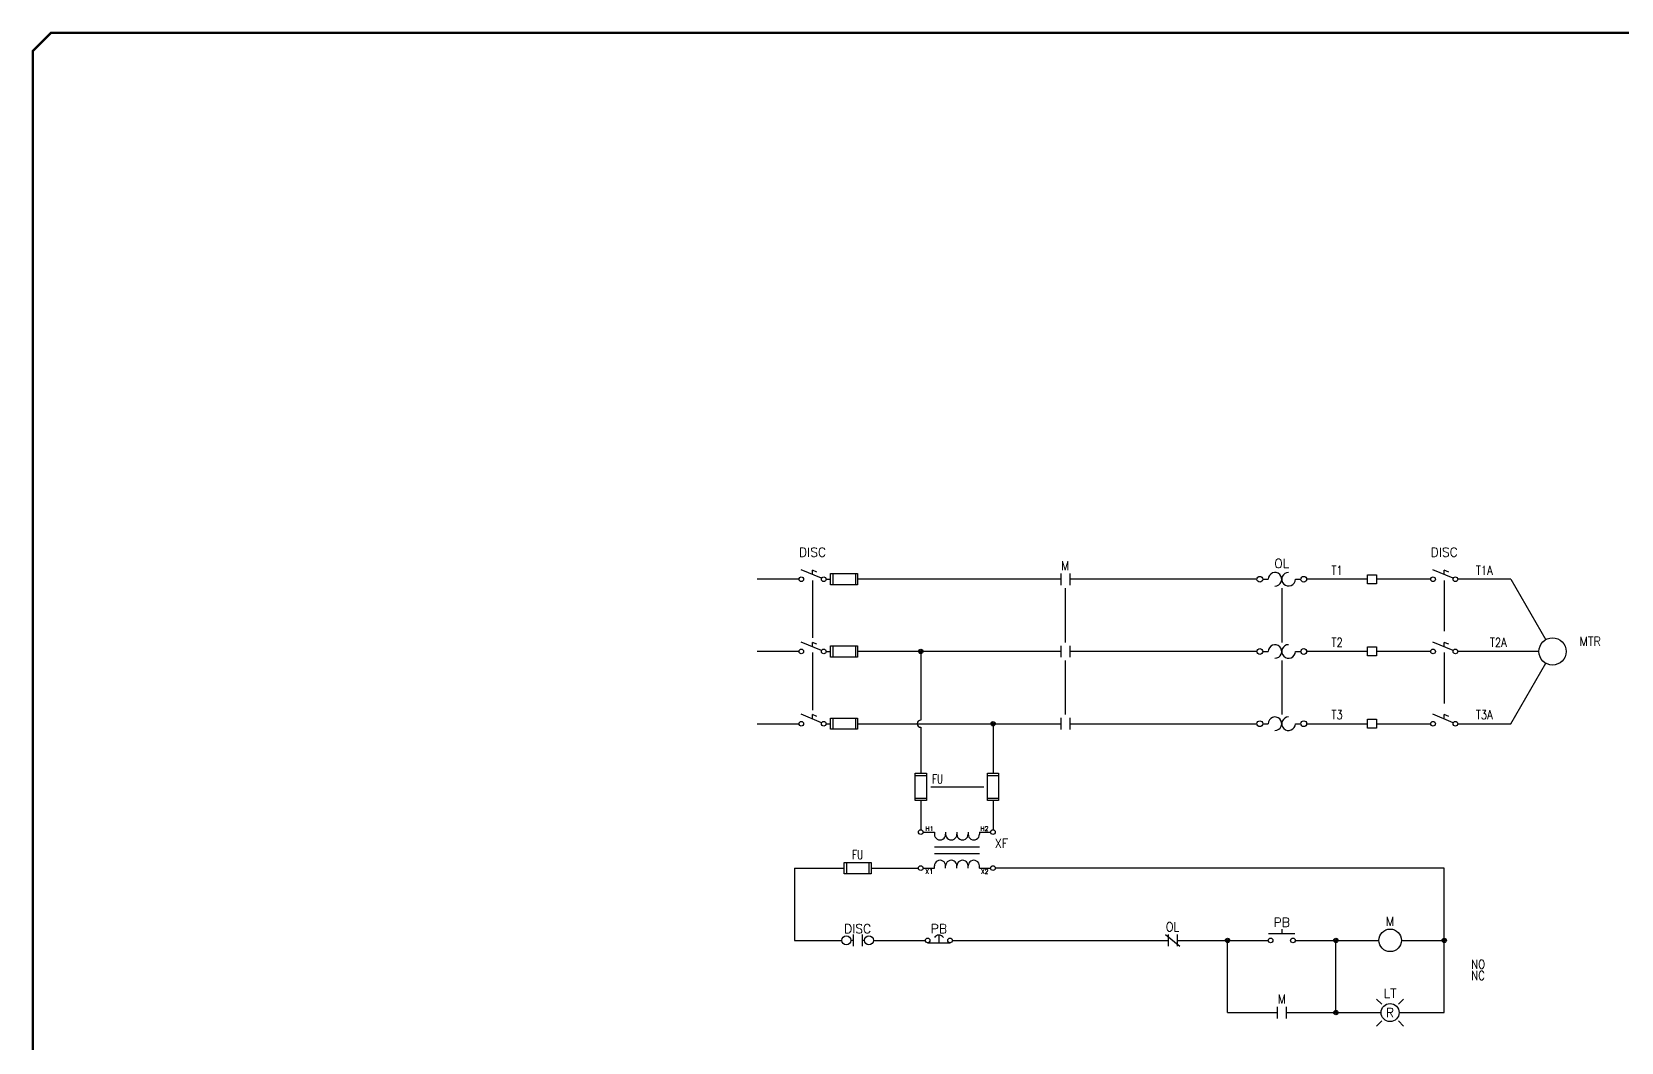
# Model space of a CAD drawing. Header units: inches. Extents: x 0 to 33.5, y 0 to 22.4.
# Drawn here: x 0.02 to 22.03, y 8.45 to 22.44 of the extents above; entities that cross this region are included whole.
import ezdxf
from ezdxf.enums import TextEntityAlignment as Align

# ---------------------------------------------------------------- set-up
doc = ezdxf.new("R2010")
doc.units = ezdxf.units.IN
doc.header["$MEASUREMENT"] = 0
for name, color, linetype in [('14AWG', 7, 'Continuous'), ('BLK_', 7, 'Continuous'), ('BRN_', 7, 'Continuous'), ('GRY_', 7, 'Continuous'), ('LINK', 9, 'Continuous'), ('MISC', 7, 'Continuous'), ('SYMS', 7, 'Continuous'), ('TAGS', 150, 'Continuous'), ('TERMS', 123, 'Continuous'), ('TITLE', 7, 'Continuous'), ('WIREFIXED', 7, 'Continuous'), ('WIRES', 7, 'Continuous')]:
    doc.layers.add(name, color=color, linetype=linetype)
doc.styles.add('ITALIC', font='ITALIC')
doc.styles.add('SIMPLEX', font='SIMPLEX')
doc.styles.add('WD', font='romans.shx')

# ---------------------------------------------------------------- blocks, each defined once
blk = doc.blocks.new('NO_NUM_acade_title')
at = {"layer": 'TITLE', "const_width": 0.0312}
blk.add_lwpolyline([(30.594, 0.281), (30.594, 22.177), (30.344, 22.427), (0.281, 22.427), (0.031, 22.177), (0.031, 0.281), (0.281, 0.031), (30.344, 0.031)], close=True, dxfattribs=at)
at = {"layer": 'TITLE', "color": 1, "style": 'ITALIC'}
for tag, height, p in [('TITLE#1', 0.125, (32.156, 3.406)), ('TITLE#2', 0.125, (32.156, 3.204)), ('TITLE#3', 0.125, (32.156, 3.001)), ('TITLE#4', 0.125, (32.156, 2.799)), ('DWG#', 0.2, (32.156, 0.826))]:
    blk.add_attdef(tag, text='', height=height, dxfattribs=at).set_placement(p, align=Align.CENTER)
at = {"layer": 'TITLE', "color": 1, "style": 'SIMPLEX'}
blk.add_attdef('CAD#', (30.826, 1.958), '', height=0.0938, rotation=90, dxfattribs=at)
at = {"layer": 'TITLE', "color": 1}
for tag, p, height, style in [('ENGINEER', (31.237, 1.958), 0.0938, 'ITALIC'), ('CHKDBY', (32.424, 1.958), 0.0938, 'ITALIC'), ('JOB#', (31.464, 1.644), 0.0938, 'SIMPLEX'), ('DRAWNBY', (32.494, 1.644), 0.0938, 'ITALIC'), ('SCALE', (31.353, 1.344), 0.0938, 'SIMPLEX'), ('DATE', (32.408, 1.344), 0.0938, 'SIMPLEX'), ('SHTS', (32.532, 0.25), 0.2, 'ITALIC')]:
    blk.add_attdef(tag, p, '', height=height, dxfattribs=dict(at, style=style))
at = {"layer": 'TITLE', "color": 1, "style": 'ITALIC'}
blk.add_attdef('SH#', text='', height=0.2, dxfattribs=at).set_placement((31.881, 0.25), align=Align.RIGHT)
at = {"layer": 'TITLE', "color": 7, "flags": 9}
blk.add_attdef('WD_TB', (31.219, 0.031), '', height=0.125, dxfattribs=at)
blk = doc.blocks.new('HMS21')
at = {"linetype": 'Continuous'}
for p, q in [((-0.062, 0.08), (-0.062, -0.08)), ((0.062, 0.08), (0.062, -0.08))]:
    blk.add_line(p, q, dxfattribs=at)
at = {"style": 'WD'}
for tag, width, p in [('INST', 0.7, (0, 0.451)), ('TAG2', 0.9, (0, 0.125)), ('LOC', 0.7, (0, 0.281)), ('XREF', 0.7, (0, -0.297)), ('DESC1', 0.7, (0, -0.454)), ('DESC2', 0.7, (0, -0.61)), ('DESC3', 0.7, (0, -0.766))]:
    blk.add_attdef(tag, text='', height=0.125, dxfattribs=dict(at, width=width)).set_placement(p, align=Align.CENTER)
for tag, p, height, flags in [('X4TERM01', (-0.062, 0), 0.0125, 1), ('X1TERM02', (0.062, 0), 0.0125, 1), ('FAMILY', (0.097, 0.053), 0.01, 9), ('CONTACT', (0.097, 0.036), 0.01, 1)]:
    blk.add_attdef(tag, p, '', height=height, dxfattribs=dict(at, flags=flags))
for tag, p in [('X2LINK', (0, 0.125)), ('X8LINK', (0, -0.125))]:
    blk.add_attdef(tag, p, '', height=0.01, dxfattribs=at)
at = {"linetype": 'Continuous', "style": 'WD', "flags": 8}
blk.add_attdef('TERM01', text='', height=0.125, dxfattribs=at).set_placement((-0.125, -0.031), align=Align.TOP_RIGHT)
blk.add_attdef('TERM02', text='', height=0.125, dxfattribs=at).set_placement((0.125, -0.031), align=Align.TOP_LEFT)
blk = doc.blocks.new('HMO13')
blk.add_circle((0, 0), 0.188)
at = {"style": 'WD'}
for tag, p, width in [('INST', (0.381, 0.403), 0.7), ('LOC', (0.381, 0.234), 0.7), ('TAG1', (0.375, 0.077), 0.9), ('DESC1', (0.376, -0.079), 0.9), ('DESC2', (0.376, -0.235), 0.9), ('RATING3', (0.375, -0.548), 0.8), ('DESC3', (0.376, -0.391), 0.9), ('RATING4', (0.375, -0.704), 0.8), ('WDTAGALT', (0.375, -0.875), 0.7)]:
    blk.add_attdef(tag, p, '', height=0.125, dxfattribs=dict(at, width=width))
at = {"style": 'WD', "width": 0.8}
blk.add_attdef('RATING1', text='', height=0.1, dxfattribs=at).set_placement((0, 0), align=Align.CENTER)
at = {"style": 'WD', "flags": 1}
for tag, p in [('X4TERM02', (-0.188, 0)), ('X0TERM01', (-0.094, 0.162)), ('X0TERM03', (-0.094, -0.162)), ('X0TERM04', (0.133, -0.133))]:
    blk.add_attdef(tag, p, '', height=0.0125, dxfattribs=at)
at = {"linetype": 'Continuous', "style": 'WD', "flags": 9}
blk.add_attdef('ASSYCODE', text='', height=0.01, dxfattribs=at).set_placement((0, 0.125), align=Align.CENTER)
at = {"style": 'WD', "flags": 9}
blk.add_attdef('FAMILY', text='', height=0.01, dxfattribs=at).set_placement((-0.005, 0.17), align=Align.CENTER)
at = {"linetype": 'Continuous', "style": 'WD', "flags": 1}
for tag, p in [('MFG', (0, 0.14)), ('CAT', (0, 0.159))]:
    blk.add_attdef(tag, text='', height=0.01, dxfattribs=at).set_placement(p, align=Align.MIDDLE)
at = {"style": 'WD', "width": 0.8}
blk.add_attdef('RATING2', text='', height=0.1, dxfattribs=at).set_placement((0, -0.031), align=Align.TOP_CENTER)
blk = doc.blocks.new('HDS11F')
for p, q in [((0.126, 0.013), (-0.156, 0.13)), ((0, 0.065), (0, 0.125)), ((0.062, 0.099), (0, 0.125)), ((0.188, 0), (0.25, 0)), ((0.25, -0.078), (0.25, 0.078)), ((0.25, 0.078), (0.625, 0.078)), ((0.281, 0.078), (0.281, -0.078)), ((0.594, 0.078), (0.594, -0.078)), ((0.625, 0.078), (0.625, -0.078)), ((0.625, -0.078), (0.25, -0.078))]:
    blk.add_line(p, q)
for centre in [(-0.155, 0), (0.155, 0)]:
    blk.add_circle(centre, 0.0322)
at = {"style": 'WD', "width": 0.7}
for tag, p in [('INST', (0, 0.625)), ('LOC', (0, 0.469)), ('RATING1', (0, 0.156)), ('XREF', (0, -0.236)), ('DESC1', (0, -0.405)), ('DESC2', (0, -0.562))]:
    blk.add_attdef(tag, text='', height=0.125, dxfattribs=at).set_placement(p, align=Align.CENTER)
at = {"style": 'WD'}
blk.add_attdef('TAG1', text='', height=0.125, dxfattribs=at).set_placement((0, 0.312), align=Align.CENTER)
for tag, p, height, flags in [('X4TERM01', (-0.188, 0), 0.0125, 1), ('FAMILY', (0.206, 0.131), 0.01, 9), ('CONTACT', (0.206, 0.044), 0.01, 9), ('X1TERM02', (0.625, 0), 0.0125, 1)]:
    blk.add_attdef(tag, p, '', height=height, dxfattribs=dict(at, flags=flags))
for tag, p in [('X2LINK', (0, 0.156)), ('X8LINK', (0, -0.016))]:
    blk.add_attdef(tag, p, '', height=0.01, dxfattribs=at)
at = {"linetype": 'Continuous', "style": 'WD', "flags": 9}
for tag, p in [('ASSYCODE', (0.219, 0.062)), ('MFG', (0.228, 0.089)), ('CAT', (0.23, 0.108))]:
    blk.add_attdef(tag, text='', height=0.01, dxfattribs=at).set_placement(p, align=Align.CENTER)
at = {"style": 'WD', "width": 0.7}
blk.add_attdef('RATING2', text='', height=0.125, dxfattribs=at).set_placement((0.438, 0), align=Align.MIDDLE)
at = {"linetype": 'Continuous', "style": 'WD', "flags": 8}
blk.add_attdef('TERM01', text='', height=0.125, dxfattribs=at).set_placement((-0.25, -0.031), align=Align.TOP_RIGHT)
blk.add_attdef('TERM02', text='', height=0.125, dxfattribs=at).set_placement((0.688, -0.031), align=Align.TOP_LEFT)
blk = doc.blocks.new('HDS21F')
for p, q in [((0.126, 0.013), (-0.156, 0.13)), ((0, 0.065), (0, 0.125)), ((0.062, 0.099), (0, 0.125)), ((0.188, 0), (0.25, 0)), ((0.25, -0.078), (0.25, 0.078)), ((0.25, 0.078), (0.625, 0.078)), ((0.281, 0.078), (0.281, -0.078)), ((0.594, 0.078), (0.594, -0.078)), ((0.625, 0.078), (0.625, -0.078)), ((0.625, -0.078), (0.25, -0.078))]:
    blk.add_line(p, q)
for centre in [(-0.155, 0), (0.155, 0)]:
    blk.add_circle(centre, 0.0322)
at = {"style": 'WD', "width": 0.7}
for tag, p in [('INST', (0, 0.625)), ('LOC', (0, 0.469)), ('RATING1', (0, 0.156)), ('XREF', (0, -0.236)), ('DESC1', (0, -0.406)), ('DESC2', (0, -0.563))]:
    blk.add_attdef(tag, text='', height=0.125, dxfattribs=at).set_placement(p, align=Align.CENTER)
at = {"style": 'WD'}
blk.add_attdef('TAG2', text='', height=0.125, dxfattribs=at).set_placement((0, 0.312), align=Align.CENTER)
for tag, p, height, flags in [('X4TERM01', (-0.188, 0), 0.0125, 1), ('FAMILY', (0.206, 0.131), 0.01, 9), ('CONTACT', (0.206, 0.111), 0.01, 9), ('X1TERM02', (0.625, 0), 0.0125, 1)]:
    blk.add_attdef(tag, p, '', height=height, dxfattribs=dict(at, flags=flags))
for tag, p in [('X2LINK', (0, 0.188)), ('X8LINK', (0, -0.016))]:
    blk.add_attdef(tag, p, '', height=0.01, dxfattribs=at)
at = {"style": 'WD', "width": 0.7}
blk.add_attdef('RATING2', text='', height=0.125, dxfattribs=at).set_placement((0.438, 0), align=Align.MIDDLE)
at = {"linetype": 'Continuous', "style": 'WD', "flags": 8}
blk.add_attdef('TERM01', text='', height=0.125, dxfattribs=at).set_placement((-0.25, -0.031), align=Align.TOP_RIGHT)
blk.add_attdef('TERM02', text='', height=0.125, dxfattribs=at).set_placement((0.688, -0.031), align=Align.TOP_LEFT)
blk = doc.blocks.new('WDDOT')
for radius in [0.03, 0.0187, 0.00929]:
    blk.add_circle((0, 0), radius)
blk = doc.blocks.new('HXF1')
for p, q in [((-0.469, 0), (-0.312, 0)), ((-0.312, 0), (-0.312, -0.031)), ((-0.156, 0), (-0.156, -0.031)), ((0, 0), (0, -0.031)), ((0.156, 0), (0.156, -0.031)), ((0.312, 0), (0.467, 0)), ((0.312, 0), (0.312, -0.031)), ((-0.312, -0.203), (0.312, -0.203)), ((-0.312, -0.297), (0.312, -0.297)), ((-0.469, -0.5), (-0.312, -0.5)), ((-0.312, -0.5), (-0.312, -0.469)), ((-0.156, -0.5), (-0.156, -0.469)), ((0, -0.5), (0, -0.469)), ((0.156, -0.5), (0.156, -0.469)), ((0.312, -0.5), (0.312, -0.469)), ((0.312, -0.5), (0.467, -0.5))]:
    blk.add_line(p, q)
for centre in [(-0.501, 0), (0.499, 0), (-0.501, -0.5), (0.499, -0.5)]:
    blk.add_circle(centre, 0.0322)
for centre, start, end in [((-0.234, -0.031), 180, 0.001), ((-0.078, -0.031), 180, 0.001), ((0.078, -0.031), 180, 0.001), ((0.234, -0.031), 180, 0.001), ((-0.234, -0.469), 0.001, 180.002), ((-0.078, -0.469), 0.001, 180.002), ((0.078, -0.469), 0.001, 180.002), ((0.234, -0.469), 0.001, 180.002)]:
    blk.add_arc(centre, 0.0781, start, end)
at = {"style": 'WD', "width": 0.7}
for tag, p in [('INST', (-0.591, 0.006)), ('DESC1', (-0.591, -0.32)), ('LOC', (-0.591, -0.164)), ('DESC2', (-0.591, -0.476))]:
    blk.add_attdef(tag, text='', height=0.125, dxfattribs=at).set_placement(p, align=Align.RIGHT)
at = {"linetype": 'Continuous', "style": 'WD', "flags": 8}
for tag, p in [('TERM03', (-0.031, 0.016)), ('TERM02', (0.438, 0.016))]:
    blk.add_attdef(tag, text='', height=0.125, dxfattribs=at).set_placement(p, align=Align.RIGHT)
at = {"style": 'WD'}
for tag, p, height, flags in [('X4TERM01', (-0.533, 0), 0.0125, 1), ('X2TERM01', (-0.501, 0.032), 0.0125, 1), ('X2TERM03', (0, 0.009), 0.0125, 1), ('X2TERM02', (0.499, 0.032), 0.0125, 1), ('X1TERM02', (0.531, 0), 0.0125, 1), ('FAMILY', (0.46, -0.247), 0.01, 9), ('X4TERM04', (-0.533, -0.5), 0.0125, 1), ('X8TERM04', (-0.501, -0.532), 0.0125, 1), ('X8TERM06', (0, -0.507), 0.0125, 1), ('X8TERM05', (0.499, -0.532), 0.0125, 1), ('X1TERM05', (0.531, -0.5), 0.0125, 1)]:
    blk.add_attdef(tag, p, '', height=height, dxfattribs=dict(at, flags=flags))
at = {"linetype": 'Continuous', "style": 'WD', "flags": 8}
blk.add_attdef('TERM01', (-0.438, 0.016), '', height=0.125, dxfattribs=at)
at = {"style": 'WD'}
blk.add_attdef('TAG1', (0.524, -0.219), '', height=0.125, dxfattribs=at)
at = {"linetype": 'Continuous', "style": 'WD', "flags": 9}
for tag, p in [('ASSYCODE', (0.487, -0.313)), ('MFG', (0.484, -0.295)), ('CAT', (0.485, -0.275))]:
    blk.add_attdef(tag, text='', height=0.01, dxfattribs=at).set_placement(p, align=Align.CENTER)
at = {"style": 'WD', "width": 0.7}
blk.add_attdef('RATING1', (0.556, -0.375), '', height=0.125, dxfattribs=at)
at = {"linetype": 'Continuous', "style": 'WD', "flags": 8}
for tag, p in [('TERM06', (-0.031, -0.516)), ('TERM05', (0.438, -0.516))]:
    blk.add_attdef(tag, text='', height=0.125, dxfattribs=at).set_placement(p, align=Align.TOP_RIGHT)
blk.add_attdef('TERM04', text='', height=0.125, dxfattribs=at).set_placement((-0.438, -0.516), align=Align.TOP_LEFT)
blk = doc.blocks.new('VFU1')
for p, q in [((-0.078, -0.188), (-0.078, 0.188)), ((-0.078, 0.188), (0.078, 0.188)), ((-0.078, 0.156), (0.078, 0.156)), ((0.078, 0.188), (0.078, -0.188)), ((-0.078, -0.156), (0.078, -0.156)), ((0.078, -0.188), (-0.078, -0.188))]:
    blk.add_line(p, q)
at = {"style": 'WD', "width": 0.7}
for tag, p in [('INST', (0.156, 0.359)), ('LOC', (0.156, 0.203)), ('TAG1', (0.156, 0.047)), ('DESC1', (0.156, -0.172)), ('DESC2', (0.156, -0.328)), ('DESC3', (0.156, -0.484))]:
    blk.add_attdef(tag, p, '', height=0.125, dxfattribs=at)
at = {"linetype": 'Continuous', "style": 'WD', "width": 0.7, "flags": 8}
blk.add_attdef('TERM01', text='', height=0.1, dxfattribs=at).set_placement((-0.055, 0.207), align=Align.RIGHT)
at = {"color": 7, "style": 'WD'}
for tag, p in [('X4LINK', (-0.125, 0)), ('X1LINK', (0.141, 0))]:
    blk.add_attdef(tag, p, '', height=0.01, dxfattribs=at)
at = {"style": 'WD', "width": 0.7}
blk.add_attdef('RATING1', text='', height=0.0938, rotation=90, dxfattribs=at).set_placement((0, 0), align=Align.MIDDLE_CENTER)
at = {"color": 7, "style": 'WD', "flags": 1}
for tag, p in [('X2TERM01', (0, 0.188)), ('X8TERM02', (0, -0.188))]:
    blk.add_attdef(tag, p, '', height=0.0109, dxfattribs=at)
at = {"linetype": 'Continuous', "style": 'WD', "width": 0.7, "flags": 8}
blk.add_attdef('TERM02', text='', height=0.1, dxfattribs=at).set_placement((-0.041, -0.213), align=Align.TOP_RIGHT)
at = {"linetype": 'Continuous', "style": 'WD', "flags": 9}
blk.add_attdef('ASSYCODE', text='', height=0.01, dxfattribs=at).set_placement((-0.098, -0.108), align=Align.CENTER)
at = {"style": 'WD', "flags": 9}
blk.add_attdef('FAMILY', text='', height=0.01, dxfattribs=at).set_placement((-0.08, -0.036), align=Align.RIGHT)
at = {"linetype": 'Continuous', "style": 'WD', "flags": 9}
for tag, p in [('MFG', (-0.08, -0.088)), ('CAT', (-0.08, -0.073))]:
    blk.add_attdef(tag, text='', height=0.01, dxfattribs=at).set_placement(p, align=Align.RIGHT)
blk = doc.blocks.new('VFU2')
for p, q in [((-0.078, -0.188), (-0.078, 0.188)), ((-0.078, 0.188), (0.078, 0.188)), ((-0.078, 0.156), (0.078, 0.156)), ((0.078, 0.188), (0.078, -0.188)), ((-0.078, -0.156), (0.078, -0.156)), ((0.078, -0.188), (-0.078, -0.188))]:
    blk.add_line(p, q)
at = {"style": 'WD', "width": 0.7}
for tag, p in [('INST', (0.156, 0.359)), ('LOC', (0.156, 0.203)), ('TAG2', (0.156, 0.047)), ('DESC1', (0.156, -0.172)), ('DESC2', (0.156, -0.328)), ('DESC3', (0.156, -0.484))]:
    blk.add_attdef(tag, p, '', height=0.125, dxfattribs=at)
at = {"linetype": 'Continuous', "style": 'WD', "width": 0.7, "flags": 8}
blk.add_attdef('TERM01', text='', height=0.1, dxfattribs=at).set_placement((-0.055, 0.207), align=Align.RIGHT)
at = {"linetype": 'Continuous', "style": 'WD', "flags": 9}
for tag, p in [('ASSYCODE', (-0.156, 0.063)), ('MFG', (-0.156, -0.105)), ('CAT', (-0.156, -0.085))]:
    blk.add_attdef(tag, text='', height=0.01, dxfattribs=at).set_placement(p, align=Align.CENTER)
at = {"color": 7, "style": 'WD'}
for tag, p in [('X4LINK', (-0.125, 0)), ('X1LINK', (0.141, 0))]:
    blk.add_attdef(tag, p, '', height=0.01, dxfattribs=at)
at = {"style": 'WD', "width": 0.7}
blk.add_attdef('RATING1', text='', height=0.0938, rotation=90, dxfattribs=at).set_placement((0, 0), align=Align.MIDDLE_CENTER)
at = {"color": 7, "style": 'WD', "flags": 1}
for tag, p in [('X2TERM01', (0, 0.188)), ('X8TERM02', (0, -0.188))]:
    blk.add_attdef(tag, p, '', height=0.01, dxfattribs=at)
at = {"linetype": 'Continuous', "style": 'WD', "width": 0.7, "flags": 8}
blk.add_attdef('TERM02', text='', height=0.1, dxfattribs=at).set_placement((-0.041, -0.213), align=Align.TOP_RIGHT)
at = {"style": 'WD', "flags": 9}
blk.add_attdef('FAMILY', text='', height=0.01, dxfattribs=at).set_placement((-0.08, -0.036), align=Align.RIGHT)
blk = doc.blocks.new('HFU1')
for p, q in [((-0.188, -0.078), (-0.188, 0.078)), ((-0.188, 0.078), (0.188, 0.078)), ((-0.156, 0.078), (-0.156, -0.078)), ((0.156, 0.078), (0.156, -0.078)), ((0.188, 0.078), (0.188, -0.078)), ((0.188, -0.078), (-0.188, -0.078))]:
    blk.add_line(p, q)
at = {"style": 'WD', "width": 0.7}
for tag, p in [('INST', (0, 0.422)), ('TAG1', (0, 0.125)), ('LOC', (0, 0.266))]:
    blk.add_attdef(tag, text='', height=0.125, dxfattribs=at).set_placement(p, align=Align.CENTER)
at = {"linetype": 'Continuous', "style": 'WD', "flags": 9}
for tag, p in [('ASSYCODE', (0.157, 0.251)), ('MFG', (0.156, 0.083)), ('CAT', (0.156, 0.102))]:
    blk.add_attdef(tag, text='', height=0.01, dxfattribs=at).set_placement(p, align=Align.CENTER)
at = {"style": 'WD'}
for tag, p, height, flags in [('X4TERM01', (-0.188, 0), 0.0109, 1), ('FAMILY', (0.129, 0.108), 0.01, 9), ('X1TERM02', (0.188, 0), 0.0109, 1)]:
    blk.add_attdef(tag, p, '', height=height, dxfattribs=dict(at, flags=flags))
at = {"style": 'WD', "width": 0.7}
blk.add_attdef('RATING1', text='', height=0.0938, dxfattribs=at).set_placement((0, 0), align=Align.MIDDLE_CENTER)
at = {"style": 'WD'}
for tag, p in [('X2LINK', (0, 0.109)), ('X8LINK', (0, -0.109))]:
    blk.add_attdef(tag, p, '', height=0.01, dxfattribs=at)
at = {"linetype": 'Continuous', "style": 'WD', "width": 0.7, "flags": 8}
blk.add_attdef('TERM01', text='', height=0.1, dxfattribs=at).set_placement((-0.25, -0.016), align=Align.TOP_RIGHT)
at = {"style": 'WD', "width": 0.7}
for tag, p in [('DESC1', (0.047, -0.234)), ('DESC2', (0.047, -0.391)), ('DESC3', (0.047, -0.547))]:
    blk.add_attdef(tag, text='', height=0.125, dxfattribs=at).set_placement(p, align=Align.MIDDLE_LEFT)
at = {"linetype": 'Continuous', "style": 'WD', "width": 0.7, "flags": 8}
blk.add_attdef('TERM02', text='', height=0.1, dxfattribs=at).set_placement((0.25, -0.016), align=Align.TOP_LEFT)
blk = doc.blocks.new('HDS21IT')
for p, q in [((-0.062, 0), (-0.094, 0)), ((0.094, 0), (0.062, 0))]:
    blk.add_line(p, q)
at = {"linetype": 'Continuous'}
for p, q in [((-0.062, 0.08), (-0.062, -0.08)), ((0.062, 0.08), (0.062, -0.08))]:
    blk.add_line(p, q, dxfattribs=at)
for centre in [(-0.156, 0), (0.156, 0)]:
    blk.add_circle(centre, 0.0625)
at = {"style": 'WD', "width": 0.7}
for tag, p in [('INST', (0, 0.435)), ('LOC', (0, 0.266)), ('XREF', (0, -0.235)), ('DESC1', (0, -0.387)), ('DESC2', (0, -0.543))]:
    blk.add_attdef(tag, text='', height=0.125, dxfattribs=at).set_placement(p, align=Align.CENTER)
at = {"style": 'WD'}
blk.add_attdef('TAG2', text='', height=0.125, dxfattribs=at).set_placement((0, 0.099), align=Align.CENTER)
at = {"linetype": 'Continuous', "style": 'WD', "width": 0.8, "flags": 8}
for tag, p in [('TERM01', (-0.156, 0)), ('TERM02', (0.156, 0))]:
    blk.add_attdef(tag, text='', height=0.0625, dxfattribs=at).set_placement(p, align=Align.MIDDLE_CENTER)
at = {"style": 'WD'}
for tag, p, height, flags in [('X4TERM01', (-0.219, 0), 0.0125, 1), ('FAMILY', (0.097, 0.053), 0.01, 9), ('CONTACT', (0.097, 0.036), 0.01, 1), ('X1TERM02', (0.219, 0), 0.0125, 1)]:
    blk.add_attdef(tag, p, '', height=height, dxfattribs=dict(at, flags=flags))
for tag, p in [('X2LINK', (0, 0.172)), ('X8LINK', (0, -0.172))]:
    blk.add_attdef(tag, p, '', height=0.01, dxfattribs=at)
blk = doc.blocks.new('HPB12M')
for p, q in [((0, 0.074), (0, -0.031)), ((-0.156, -0.032), (0.156, -0.032))]:
    blk.add_line(p, q)
for centre in [(-0.155, 0), (0.155, 0)]:
    blk.add_circle(centre, 0.0322)
blk.add_arc((0, -0.006), 0.0781, 36.8699, 143.1301)
at = {"style": 'WD', "width": 0.7}
for tag, p in [('INST', (0, 0.738)), ('LOC', (0, 0.568)), ('DESC1', (0, 0.412)), ('DESC2', (0, 0.255)), ('XREF', (0, -0.232))]:
    blk.add_attdef(tag, text='', height=0.125, dxfattribs=at).set_placement(p, align=Align.CENTER)
at = {"style": 'WD'}
blk.add_attdef('TAG1', text='', height=0.125, dxfattribs=at).set_placement((0, 0.099), align=Align.CENTER)
for tag, p, height, flags in [('X4TERM01', (-0.188, 0), 0.0125, 1), ('FAMILY', (0.054, 0.058), 0.01, 9), ('CONTACT', (0.054, 0.042), 0.01, 9), ('X1TERM02', (0.188, 0), 0.0125, 1)]:
    blk.add_attdef(tag, p, '', height=height, dxfattribs=dict(at, flags=flags))
for tag, p in [('X2LINK', (0, 0.125)), ('X8LINK', (0, -0.094))]:
    blk.add_attdef(tag, p, '', height=0.01, dxfattribs=at)
at = {"linetype": 'Continuous', "style": 'WD', "flags": 9}
for tag, p in [('MFG', (0.076, 0)), ('CAT', (0.076, 0.017)), ('ASSYCODE', (0.076, -0.017))]:
    blk.add_attdef(tag, text='', height=0.01, dxfattribs=at).set_placement(p, align=Align.CENTER)
at = {"linetype": 'Continuous', "style": 'WD', "flags": 8}
blk.add_attdef('TERM01', text='', height=0.125, dxfattribs=at).set_placement((-0.25, -0.016), align=Align.TOP_RIGHT)
blk.add_attdef('TERM02', text='', height=0.125, dxfattribs=at).set_placement((0.25, -0.016), align=Align.TOP_LEFT)
blk = doc.blocks.new('HMS1')
blk.add_circle((0, 0), 0.156)
at = {"style": 'WD'}
for tag, width, p in [('INST', 0.7, (0.006, 0.528)), ('LOC', 0.7, (0.006, 0.359)), ('TAG1', 0.9, (0, 0.202))]:
    blk.add_attdef(tag, text='', height=0.125, dxfattribs=dict(at, width=width)).set_placement(p, align=Align.CENTER)
at = {"style": 'WD', "flags": 1}
for tag, p in [('X4TERM01', (-0.156, 0)), ('X1TERM02', (0.156, 0))]:
    blk.add_attdef(tag, p, '', height=0.0125, dxfattribs=at)
at = {"linetype": 'Continuous', "style": 'WD', "flags": 9}
blk.add_attdef('ASSYCODE', text='', height=0.01, dxfattribs=at).set_placement((0, 0.113), align=Align.CENTER)
at = {"style": 'WD', "flags": 9}
blk.add_attdef('FAMILY', text='', height=0.01, dxfattribs=at).set_placement((-0.005, 0.17), align=Align.CENTER)
at = {"linetype": 'Continuous', "style": 'WD', "flags": 1}
for tag, p in [('MFG', (0, 0.14)), ('CAT', (0, 0.159))]:
    blk.add_attdef(tag, text='', height=0.01, dxfattribs=at).set_placement(p, align=Align.MIDDLE)
at = {"style": 'WD'}
for tag, p, width in [('DESC1', (1.126, 0.076), 0.9), ('DESC2', (1.126, -0.081), 0.9), ('DESC3', (1.126, -0.237), 0.9), ('XREFNO', (1.359, -0.393), 0.8), ('XREFNC', (1.359, -0.549), 0.8)]:
    blk.add_attdef(tag, p, '', height=0.125, dxfattribs=dict(at, width=width))
at = {"linetype": 'Continuous', "style": 'WD'}
blk.add_attdef('TERM01', text='', height=0.125, dxfattribs=at).set_placement((-0.2, -0.035), align=Align.TOP_RIGHT)
blk.add_attdef('TERM02', text='', height=0.125, dxfattribs=at).set_placement((0.2, -0.035), align=Align.TOP_LEFT)
at = {"style": 'WD', "width": 0.8, "flags": 8}
for tag, p in [('NO', (1.126, -0.393)), ('NC', (1.126, -0.549))]:
    blk.add_attdef(tag, p, '', height=0.125, dxfattribs=at)
blk = doc.blocks.new('HOL22')
at = {"linetype": 'Continuous'}
for p, q in [((-0.1, 0.08), (0.1, -0.08)), ((-0.062, 0.08), (-0.062, -0.08)), ((0.062, 0.08), (0.062, -0.08))]:
    blk.add_line(p, q, dxfattribs=at)
at = {"style": 'WD'}
for tag, width, p in [('INST', 0.7, (0, 0.451)), ('TAG2', 0.9, (0, 0.125)), ('LOC', 0.7, (0, 0.281)), ('XREF', 0.7, (0, -0.297)), ('DESC1', 0.7, (0, -0.449)), ('DESC2', 0.7, (0, -0.606))]:
    blk.add_attdef(tag, text='', height=0.125, dxfattribs=dict(at, width=width)).set_placement(p, align=Align.CENTER)
for tag, p in [('X2LINK', (0, 0.25)), ('X8LINK', (0, -0.172))]:
    blk.add_attdef(tag, p, '', height=0.01, dxfattribs=at)
for tag, p, height, flags in [('X4TERM01', (-0.062, 0), 0.0125, 1), ('X1TERM02', (0.062, 0), 0.0125, 1), ('FAMILY', (0.097, 0.053), 0.01, 9), ('CONTACT', (0.097, 0.036), 0.01, 1)]:
    blk.add_attdef(tag, p, '', height=height, dxfattribs=dict(at, flags=flags))
at = {"linetype": 'Continuous', "style": 'WD', "flags": 8}
blk.add_attdef('TERM01', text='', height=0.125, dxfattribs=at).set_placement((-0.125, -0.016), align=Align.TOP_RIGHT)
blk.add_attdef('TERM02', text='', height=0.125, dxfattribs=at).set_placement((0.125, -0.016), align=Align.TOP_LEFT)
blk = doc.blocks.new('HPB11')
for p, q in [((-0.185, 0.094), (0.18, 0.094)), ((0, 0.156), (0, 0.094))]:
    blk.add_line(p, q)
for centre in [(-0.155, 0), (0.155, 0)]:
    blk.add_circle(centre, 0.0322)
at = {"style": 'WD', "width": 0.7}
for tag, p in [('INST', (0, 0.826)), ('LOC', (0, 0.656)), ('DESC1', (0, 0.5)), ('DESC2', (0, 0.344)), ('XREF', (0, -0.219))]:
    blk.add_attdef(tag, text='', height=0.125, dxfattribs=at).set_placement(p, align=Align.CENTER)
at = {"style": 'WD'}
blk.add_attdef('TAG1', text='', height=0.125, dxfattribs=at).set_placement((0, 0.188), align=Align.CENTER)
for tag, p in [('X2LINK', (0, 0.219)), ('X8LINK', (0, 0))]:
    blk.add_attdef(tag, p, '', height=0.01, dxfattribs=at)
for tag, p, height, flags in [('X4TERM01', (-0.188, 0), 0.0125, 1), ('X1TERM02', (0.188, 0), 0.0125, 1), ('FAMILY', (0.205, 0.152), 0.01, 9), ('CONTACT', (0.205, 0.136), 0.01, 1)]:
    blk.add_attdef(tag, p, '', height=height, dxfattribs=dict(at, flags=flags))
at = {"linetype": 'Continuous', "style": 'WD', "flags": 9}
for tag, p in [('ASSYCODE', (0.23, 0.071)), ('MFG', (0.228, 0.089)), ('CAT', (0.23, 0.108))]:
    blk.add_attdef(tag, text='', height=0.01, dxfattribs=at).set_placement(p, align=Align.CENTER)
at = {"linetype": 'Continuous', "style": 'WD', "flags": 8}
blk.add_attdef('TERM01', text='', height=0.125, dxfattribs=at).set_placement((-0.25, -0.031), align=Align.TOP_RIGHT)
blk.add_attdef('TERM02', text='', height=0.125, dxfattribs=at).set_placement((0.25, -0.031), align=Align.TOP_LEFT)
blk = doc.blocks.new('HLT1R')
for p, q in [((-0.115, 0.115), (-0.186, 0.186)), ((0.115, 0.115), (0.186, 0.186)), ((-0.115, -0.115), (-0.186, -0.186)), ((0.115, -0.115), (0.186, -0.186))]:
    blk.add_line(p, q)
blk.add_circle((0, 0), 0.125)
at = {"style": 'WD', "width": 0.7}
for tag, p in [('INST', (0.006, 0.528)), ('LOC', (0.006, 0.359))]:
    blk.add_attdef(tag, text='', height=0.125, dxfattribs=at).set_placement(p, align=Align.CENTER)
at = {"style": 'WD'}
blk.add_attdef('TAG1', text='', height=0.125, dxfattribs=at).set_placement((0, 0.202), align=Align.CENTER)
blk.add_attdef('COLOR', text='', height=0.125, dxfattribs=at).set_placement((0, 0), align=Align.MIDDLE)
at = {"style": 'WD', "flags": 1}
for tag, p in [('X4TERM01', (-0.125, 0)), ('X1TERM02', (0.125, 0))]:
    blk.add_attdef(tag, p, '', height=0.0125, dxfattribs=at)
at = {"linetype": 'Continuous', "style": 'WD', "flags": 9}
blk.add_attdef('ASSYCODE', text='', height=0.01, dxfattribs=at).set_placement((-0.003, 0.098), align=Align.CENTER)
at = {"style": 'WD', "flags": 9}
blk.add_attdef('FAMILY', text='', height=0.01, dxfattribs=at).set_placement((-0.005, 0.161), align=Align.CENTER)
at = {"linetype": 'Continuous', "style": 'WD', "flags": 1}
for tag, p in [('MFG', (0, 0.121)), ('CAT', (0, 0.14))]:
    blk.add_attdef(tag, text='', height=0.01, dxfattribs=at).set_placement(p, align=Align.MIDDLE)
at = {"style": 'WD'}
for tag, p, width in [('DESC1', (1.125, 0), 0.9), ('WDTAGALT', (1.125, -0.312), 0.7)]:
    blk.add_attdef(tag, p, '', height=0.125, dxfattribs=dict(at, width=width))
at = {"linetype": 'Continuous', "style": 'WD', "flags": 8}
blk.add_attdef('TERM01', text='', height=0.125, dxfattribs=at).set_placement((-0.175, -0.031), align=Align.TOP_RIGHT)
blk.add_attdef('TERM02', text='', height=0.125, dxfattribs=at).set_placement((0.175, -0.031), align=Align.TOP_LEFT)
at = {"style": 'WD', "width": 0.9}
blk.add_attdef('DESC2', text='', height=0.125, dxfattribs=at).set_placement((1.125, -0.031), align=Align.TOP_LEFT)
blk = doc.blocks.new('HOL1')
for p, q in [((-0.264, 0), (-0.188, 0)), ((0.188, 0), (0.264, 0))]:
    blk.add_line(p, q)
at = {"linetype": 'Continuous'}
for centre in [(-0.304, 0), (0.304, 0)]:
    blk.add_circle(centre, 0.04, dxfattribs=at)
for centre, start, end in [((-0.094, 0), 270.001, 180.002), ((0.094, 0), 90, 0.001)]:
    blk.add_arc(centre, 0.0938, start, end)
at = {"style": 'WD', "width": 0.7}
for tag, p in [('INST', (0, 0.795)), ('LOC', (0, 0.625)), ('DESC1', (0, 0.469)), ('DESC2', (0, 0.312)), ('RATING1', (0, -0.266))]:
    blk.add_attdef(tag, text='', height=0.125, dxfattribs=at).set_placement(p, align=Align.CENTER)
at = {"style": 'WD'}
blk.add_attdef('TAG1', text='', height=0.125, dxfattribs=at).set_placement((0, 0.156), align=Align.CENTER)
for tag, p, height, flags in [('X4TERM01', (-0.344, 0), 0.0125, 1), ('FAMILY', (0.205, 0.152), 0.01, 9), ('X1TERM02', (0.344, 0), 0.0125, 1)]:
    blk.add_attdef(tag, p, '', height=height, dxfattribs=dict(at, flags=flags))
for tag, p in [('X2LINK', (0, 0.125)), ('X8LINK', (0, -0.125))]:
    blk.add_attdef(tag, p, '', height=0.01, dxfattribs=at)
at = {"linetype": 'Continuous', "style": 'WD', "flags": 9}
for tag, p in [('ASSYCODE', (0.219, 0.062)), ('MFG', (0.228, 0.089)), ('CAT', (0.23, 0.108))]:
    blk.add_attdef(tag, text='', height=0.01, dxfattribs=at).set_placement(p, align=Align.CENTER)
at = {"linetype": 'Continuous', "style": 'WD', "flags": 8}
blk.add_attdef('TERM01', text='', height=0.125, dxfattribs=at).set_placement((-0.406, -0.031), align=Align.TOP_RIGHT)
blk.add_attdef('TERM02', text='', height=0.125, dxfattribs=at).set_placement((0.406, -0.031), align=Align.TOP_LEFT)
blk = doc.blocks.new('HOL2')
for p, q in [((-0.264, 0), (-0.188, 0)), ((0.188, 0), (0.264, 0))]:
    blk.add_line(p, q)
at = {"linetype": 'Continuous'}
for centre in [(-0.304, 0), (0.304, 0)]:
    blk.add_circle(centre, 0.04, dxfattribs=at)
for centre, start, end in [((-0.094, 0), 270.001, 180.002), ((0.094, 0), 90, 0.001)]:
    blk.add_arc(centre, 0.0938, start, end)
at = {"style": 'WD', "width": 0.7}
for tag, p in [('INST', (0, 0.81)), ('LOC', (0, 0.641)), ('DESC1', (0, 0.484)), ('DESC2', (0, 0.328))]:
    blk.add_attdef(tag, text='', height=0.125, dxfattribs=at).set_placement(p, align=Align.CENTER)
at = {"style": 'WD'}
blk.add_attdef('TAG2', text='', height=0.125, dxfattribs=at).set_placement((0, 0.172), align=Align.CENTER)
for tag, p, height, flags in [('X4TERM01', (-0.344, 0), 0.0125, 1), ('FAMILY', (0.205, 0.152), 0.01, 9), ('X1TERM02', (0.344, 0), 0.0125, 1)]:
    blk.add_attdef(tag, p, '', height=height, dxfattribs=dict(at, flags=flags))
for tag, p in [('X2LINK', (0, 0.125)), ('X8LINK', (0, -0.125))]:
    blk.add_attdef(tag, p, '', height=0.01, dxfattribs=at)
at = {"linetype": 'Continuous', "style": 'WD', "flags": 8}
blk.add_attdef('TERM01', text='', height=0.125, dxfattribs=at).set_placement((-0.406, -0.016), align=Align.TOP_RIGHT)
blk.add_attdef('TERM02', text='', height=0.125, dxfattribs=at).set_placement((0.406, -0.016), align=Align.TOP_LEFT)
blk = doc.blocks.new('HT0001')
for p, q in [((-0.062, 0.062), (0.062, 0.062)), ((-0.062, -0.062), (-0.062, 0.062)), ((0.062, 0.062), (0.062, -0.062)), ((0.062, -0.062), (-0.062, -0.062))]:
    blk.add_line(p, q)
at = {"style": 'WD'}
for tag, p, width in [('INST', (0.062, 0.42), 0.7), ('LOC', (0.062, 0.25), 0.7), ('DESC1', (0.05, -0.385), 0.8)]:
    blk.add_attdef(tag, p, '', height=0.125, dxfattribs=dict(at, width=width))
at = {"style": 'WD', "flags": 1}
for tag, p, height in [('X4TERM01', (-0.062, 0), 0.0125), ('X4TERMDESC01', (-0.055, -0.023), 0.025), ('X2TERMDESC01', (-0.006, 0.029), 0.025), ('STRIPSEQ', (0, 0), 0.00125), ('X2TERM01', (0, 0.062), 0.0125), ('X2PIN01', (0.033, 0.084), 0.0125), ('X1TERMDESC01', (0.039, 0.007), 0.025), ('X1TERM01', (0.062, 0), 0.0125), ('X1PIN01', (0.087, 0.016), 0.0125), ('X4PIN01', (-0.114, -0.038), 0.0125), ('LINKTERM', (0, -0.002), 0.00125), ('X8TERM01', (0, -0.062), 0.0125), ('X8TERMDESC01', (0, -0.054), 0.025), ('X8PIN01', (0.026, -0.096), 0.0125)]:
    blk.add_attdef(tag, p, '', height=height, dxfattribs=at)
at = {"linetype": 'Continuous', "style": 'WD'}
for tag, p, height, width, flags in [('TERM01', (0.062, 0.094), 0.125, 0.8, 8), ('TAGSTRIP', (0.05, -0.229), 0.125, 0.9, 8), ('DESC2', (0.05, -0.541), 0.125, 0.8, 8), ('CAT', (0.213, -0.406), 0.109, 0.8, 1), ('DESC3', (0.05, -0.698), 0.125, 0.8, 8)]:
    blk.add_attdef(tag, p, '', height=height, dxfattribs=dict(at, width=width, flags=flags))
at = {"linetype": 'Continuous', "style": 'WD', "width": 0.8, "flags": 1}
blk.add_attdef('MFG', text='', height=0.109, dxfattribs=at).set_placement((0.088, -0.406), align=Align.RIGHT)
at = {"style": 'WD', "width": 0.7, "flags": 1}
blk.add_attdef('ASSYCODE', (0.062, -0.281), '', height=0.01, dxfattribs=at)
blk = doc.blocks.new('HDS11')
for p, q in [((0.126, 0.013), (-0.156, 0.13)), ((0, 0.065), (0, 0.125)), ((0.062, 0.099), (0, 0.125))]:
    blk.add_line(p, q)
for centre in [(-0.155, 0), (0.155, 0)]:
    blk.add_circle(centre, 0.0322)
at = {"style": 'WD', "width": 0.7}
for tag, p in [('INST', (0, 0.625)), ('LOC', (0, 0.469)), ('RATING1', (0, 0.156)), ('XREF', (0, -0.236)), ('DESC1', (0, -0.406)), ('DESC2', (0, -0.562))]:
    blk.add_attdef(tag, text='', height=0.125, dxfattribs=at).set_placement(p, align=Align.CENTER)
at = {"style": 'WD'}
for tag, p in [('X2LINK', (0, 0.438)), ('X8LINK', (0, -0.016))]:
    blk.add_attdef(tag, p, '', height=0.01, dxfattribs=at)
blk.add_attdef('TAG1', text='', height=0.125, dxfattribs=at).set_placement((0, 0.312), align=Align.CENTER)
for tag, p, height, flags in [('X4TERM01', (-0.188, 0), 0.0125, 1), ('X1TERM02', (0.188, 0), 0.0125, 1), ('FAMILY', (0.206, 0.131), 0.01, 9), ('CONTACT', (0.206, 0.04), 0.01, 9)]:
    blk.add_attdef(tag, p, '', height=height, dxfattribs=dict(at, flags=flags))
at = {"linetype": 'Continuous', "style": 'WD', "flags": 9}
for tag, p in [('ASSYCODE', (0.219, 0.062)), ('MFG', (0.228, 0.089)), ('CAT', (0.23, 0.108))]:
    blk.add_attdef(tag, text='', height=0.01, dxfattribs=at).set_placement(p, align=Align.CENTER)
at = {"linetype": 'Continuous', "style": 'WD', "flags": 8}
blk.add_attdef('TERM01', text='', height=0.125, dxfattribs=at).set_placement((-0.25, -0.031), align=Align.TOP_RIGHT)
blk.add_attdef('TERM02', text='', height=0.125, dxfattribs=at).set_placement((0.25, -0.031), align=Align.TOP_LEFT)
blk = doc.blocks.new('HDS21')
for p, q in [((0.126, 0.013), (-0.156, 0.13)), ((0, 0.065), (0, 0.125)), ((0.062, 0.099), (0, 0.125))]:
    blk.add_line(p, q)
for centre in [(-0.155, 0), (0.155, 0)]:
    blk.add_circle(centre, 0.0322)
at = {"style": 'WD', "width": 0.7}
for tag, p in [('INST', (0, 0.625)), ('LOC', (0, 0.469)), ('RATING1', (0, 0.156)), ('XREF', (0, -0.236)), ('DESC1', (0, -0.406)), ('DESC2', (0, -0.562))]:
    blk.add_attdef(tag, text='', height=0.125, dxfattribs=at).set_placement(p, align=Align.CENTER)
at = {"style": 'WD'}
blk.add_attdef('TAG2', text='', height=0.125, dxfattribs=at).set_placement((0, 0.312), align=Align.CENTER)
for tag, p in [('X2LINK', (0, 0.281)), ('X8LINK', (0, -0.016))]:
    blk.add_attdef(tag, p, '', height=0.01, dxfattribs=at)
for tag, p, height, flags in [('X4TERM01', (-0.188, 0), 0.0125, 1), ('X1TERM02', (0.188, 0), 0.0125, 1), ('FAMILY', (0.206, 0.131), 0.01, 9), ('CONTACT', (0.206, 0.103), 0.01, 9)]:
    blk.add_attdef(tag, p, '', height=height, dxfattribs=dict(at, flags=flags))
at = {"linetype": 'Continuous', "style": 'WD', "flags": 8}
blk.add_attdef('TERM01', text='', height=0.125, dxfattribs=at).set_placement((-0.25, -0.031), align=Align.TOP_RIGHT)
blk.add_attdef('TERM02', text='', height=0.125, dxfattribs=at).set_placement((0.25, -0.031), align=Align.TOP_LEFT)
blk = doc.blocks.new('WD_WNH')
at = {"linetype": 'Continuous', "style": 'WD', "width": 0.8}
blk.add_attdef('WIRENO', text='', height=0.125, dxfattribs=at).set_placement((0, 0.062), align=Align.CENTER)
at = {"style": 'WD', "flags": 1}
for tag, p in [('W01USER', (0, 0.078)), ('W02USER', (0, 0.07)), ('W03USER', (0, 0.062)), ('W04USER', (0, 0.055)), ('W05USER', (0, 0.047)), ('W06USER', (0, 0.039)), ('W07USER', (0, 0.031)), ('W08USER', (0, 0.023)), ('W09USER', (0, 0.016)), ('W10USER', (0, 0.008))]:
    blk.add_attdef(tag, text='', height=0.005, dxfattribs=at).set_placement(p, align=Align.CENTER)

msp = doc.modelspace()

# ---------------------------------------------------------------- linework, layer by layer
at = {"layer": '14AWG'}
for p, q in [((20.503, 14.863), (20.987, 14.025)), ((20.893, 13.863), (19.768, 13.863)), ((20.503, 12.863), (20.987, 13.701))]:
    msp.add_line(p, q, dxfattribs=at)
at = {"layer": 'BLK_'}
msp.add_line((19.393, 13.863), (18.643, 13.863), dxfattribs=at)
at = {"layer": 'BRN_'}
for p, q in [((19.393, 14.863), (18.643, 14.863)), ((20.503, 14.863), (19.768, 14.863))]:
    msp.add_line(p, q, dxfattribs=at)
at = {"layer": 'GRY_'}
for p, q in [((18.643, 12.863), (19.393, 12.863)), ((19.768, 12.863), (20.503, 12.863))]:
    msp.add_line(p, q, dxfattribs=at)
at = {"layer": 'LINK'}
for points in [[(10.83, 14.847), (10.83, 14.05)], [(19.58, 14.847), (19.58, 14.144)], [(14.33, 14.738), (14.33, 13.988)], [(17.33, 14.738), (17.33, 13.988)], [(10.83, 13.847), (10.83, 13.05)], [(14.33, 13.738), (14.33, 12.988)], [(17.33, 13.738), (17.33, 12.988)], [(19.58, 13.847), (19.58, 13.144)], [(12.471, 11.988), (13.205, 11.988)]]:
    msp.add_lwpolyline(points, dxfattribs=at)
at = {"layer": 'WIRES'}
for p, q in [((10.643, 14.863), (10.065, 14.863)), ((14.268, 14.863), (11.455, 14.863)), ((16.987, 14.863), (14.393, 14.863)), ((18.518, 14.863), (17.674, 14.863)), ((10.643, 13.863), (10.065, 13.863)), ((14.268, 13.863), (11.455, 13.863)), ((12.33, 13.863), (12.33, 12.913)), ((16.987, 13.863), (14.393, 13.863)), ((18.518, 13.863), (17.674, 13.863)), ((10.065, 12.863), (10.643, 12.863)), ((11.455, 12.863), (14.268, 12.863)), ((12.33, 12.813), (12.33, 12.175)), ((13.33, 12.863), (13.33, 12.175)), ((14.393, 12.863), (16.987, 12.863)), ((17.674, 12.863), (18.518, 12.863)), ((12.33, 11.8), (12.33, 11.393)), ((13.33, 11.8), (13.33, 11.393)), ((10.58, 10.863), (11.268, 10.863)), ((10.58, 10.863), (10.58, 9.863)), ((11.643, 10.863), (12.297, 10.863)), ((19.58, 10.863), (13.362, 10.863)), ((19.58, 8.863), (19.58, 10.863)), ((10.58, 9.863), (11.237, 9.863)), ((11.674, 9.863), (12.393, 9.863)), ((12.768, 9.863), (15.754, 9.863)), ((15.879, 9.863), (17.143, 9.863)), ((16.58, 8.863), (16.58, 9.863)), ((17.518, 9.863), (18.674, 9.863)), ((18.08, 8.863), (18.08, 9.863)), ((18.987, 9.863), (19.58, 9.863)), ((16.58, 8.863), (17.268, 8.863)), ((17.393, 8.863), (18.705, 8.863)), ((18.955, 8.863), (19.58, 8.863))]:
    msp.add_line(p, q, dxfattribs=at)
msp.add_arc((12.33, 12.863), 0.05, 90, 270, dxfattribs=at)

# ---------------------------------------------------------------- block references
msp.add_blockref('NO_NUM_acade_title', (0, 0))
at = {"layer": 'SYMS'}
ref = msp.add_blockref('HDS11F', (10.83, 14.863), dxfattribs=at)
ref.add_attrib('TAG1', 'DISC', dxfattribs={"layer": 'TAGS', "height": 0.125, "style": 'WD'}).set_placement((10.83, 15.175), align=Align.CENTER)
ref = msp.add_blockref('HDS11', (19.58, 14.863), dxfattribs=at)
ref.add_attrib('TAG1', 'DISC', dxfattribs={"layer": 'TAGS', "height": 0.125, "style": 'WD'}).set_placement((19.58, 15.175), align=Align.CENTER)
ref = msp.add_blockref('HMS21', (14.33, 14.863), dxfattribs=at)
ref.add_attrib('TAG2', 'M', dxfattribs={"layer": 'TAGS', "height": 0.125, "style": 'WD', "width": 0.9}).set_placement((14.33, 14.988), align=Align.CENTER)
ref = msp.add_blockref('HOL1', (17.33, 14.863), dxfattribs=at)
ref.add_attrib('TAG1', 'OL', dxfattribs={"layer": 'TAGS', "height": 0.125, "style": 'WD'}).set_placement((17.33, 15.019), align=Align.CENTER)
for name, p in [('HT0001', (18.58, 14.863)), ('HDS21F', (10.83, 13.863)), ('WDDOT', (12.33, 13.863)), ('HMS21', (14.33, 13.863)), ('HOL2', (17.33, 13.863)), ('HT0001', (18.58, 13.863)), ('HDS21', (19.58, 13.863)), ('HDS21F', (10.83, 12.863)), ('HDS21', (19.58, 12.863)), ('WDDOT', (13.33, 12.863)), ('HMS21', (14.33, 12.863)), ('HOL2', (17.33, 12.863)), ('HT0001', (18.58, 12.863)), ('VFU2', (13.33, 11.988)), ('WDDOT', (16.58, 9.863)), ('WDDOT', (18.08, 9.863)), ('WDDOT', (19.58, 9.863)), ('WDDOT', (18.08, 8.863))]:
    msp.add_blockref(name, p, dxfattribs=at)
ref = msp.add_blockref('HMO13', (21.08, 13.863), dxfattribs=at)
ref.add_attrib('TAG1', 'MTR', (21.455, 13.94), dxfattribs={"layer": 'TAGS', "height": 0.125, "style": 'WD', "width": 0.9})
ref = msp.add_blockref('VFU1', (12.33, 11.988), dxfattribs=at)
ref.add_attrib('TAG1', 'FU', (12.487, 12.035), dxfattribs={"layer": 'TAGS', "height": 0.125, "style": 'WD', "width": 0.7})
ref = msp.add_blockref('HXF1', (12.83, 11.363), dxfattribs=at)
ref.add_attrib('TERM04', 'X1', dxfattribs={"layer": 'TERMS', "linetype": 'Continuous', "height": 0.0625, "style": 'WD', "flags": 8}).set_placement((12.393, 10.847), align=Align.TOP_LEFT)
ref.add_attrib('TERM05', 'X2', dxfattribs={"layer": 'TERMS', "linetype": 'Continuous', "height": 0.0625, "style": 'WD', "flags": 8}).set_placement((13.268, 10.847), align=Align.TOP_RIGHT)
ref.add_attrib('TAG1', 'XF', (13.355, 11.144), dxfattribs={"layer": 'TAGS', "height": 0.125, "style": 'WD', "width": 0.9})
ref.add_attrib('TERM02', 'H2', dxfattribs={"layer": 'TERMS', "linetype": 'Continuous', "height": 0.0625, "style": 'WD', "flags": 8}).set_placement((13.268, 11.379), align=Align.RIGHT)
ref.add_attrib('TERM01', 'H1', (12.393, 11.379), dxfattribs={"layer": 'TERMS', "linetype": 'Continuous', "height": 0.0625, "style": 'WD', "flags": 8})
ref = msp.add_blockref('HFU1', (11.455, 10.863), dxfattribs=at)
ref.add_attrib('TAG1', 'FU', dxfattribs={"layer": 'TAGS', "height": 0.125, "style": 'WD', "width": 0.7}).set_placement((11.455, 10.988), align=Align.CENTER)
ref = msp.add_blockref('HPB11', (17.33, 9.863), dxfattribs=at)
ref.add_attrib('TAG1', 'PB', dxfattribs={"layer": 'TAGS', "height": 0.125, "style": 'WD'}).set_placement((17.33, 10.05), align=Align.CENTER)
ref = msp.add_blockref('HMS1', (18.83, 9.863), dxfattribs=at)
ref.add_attrib('NC', 'NC', (19.956, 9.314), dxfattribs={"layer": 'MISC', "height": 0.125, "style": 'WD', "width": 0.8, "flags": 8})
ref.add_attrib('NO', 'NO', (19.956, 9.47), dxfattribs={"layer": 'MISC', "height": 0.125, "style": 'WD', "width": 0.8, "flags": 8})
ref.add_attrib('TAG1', 'M', dxfattribs={"layer": 'TAGS', "height": 0.125, "style": 'WD', "width": 0.9}).set_placement((18.83, 10.065), align=Align.CENTER)
ref = msp.add_blockref('HDS21IT', (11.455, 9.863), dxfattribs=at)
ref.add_attrib('TAG2', 'DISC', dxfattribs={"layer": 'TAGS', "height": 0.125, "style": 'WD'}).set_placement((11.455, 9.962), align=Align.CENTER)
ref = msp.add_blockref('HPB12M', (12.58, 9.863), dxfattribs=at)
ref.add_attrib('TAG1', 'PB', dxfattribs={"layer": 'TAGS', "height": 0.125, "style": 'WD'}).set_placement((12.58, 9.962), align=Align.CENTER)
ref = msp.add_blockref('HOL22', (15.817, 9.863), dxfattribs=at)
ref.add_attrib('TAG2', 'OL', dxfattribs={"layer": 'TAGS', "height": 0.125, "style": 'WD', "width": 0.9}).set_placement((15.817, 9.988), align=Align.CENTER)
ref = msp.add_blockref('HMS21', (17.33, 8.863), dxfattribs=at)
ref.add_attrib('TAG2', 'M', dxfattribs={"layer": 'TAGS', "height": 0.125, "style": 'WD', "width": 0.9}).set_placement((17.33, 8.988), align=Align.CENTER)
ref = msp.add_blockref('HLT1R', (18.83, 8.863), dxfattribs=at)
ref.add_attrib('TAG1', 'LT', dxfattribs={"layer": 'TAGS', "height": 0.125, "style": 'WD'}).set_placement((18.83, 9.065), align=Align.CENTER)
ref.add_attrib('COLOR', 'R', dxfattribs={"layer": 'MISC', "height": 0.125, "style": 'WD'}).set_placement((18.83, 8.863), align=Align.MIDDLE)
at = {"layer": 'WIREFIXED'}
ref = msp.add_blockref('WD_WNH', (18.096, 14.863), dxfattribs=at)
ref.add_attrib('WIRENOF', 'T1', dxfattribs={"linetype": 'Continuous', "height": 0.125, "style": 'WD', "width": 0.8}).set_placement((18.096, 14.925), align=Align.CENTER)
ref = msp.add_blockref('WD_WNH', (20.135, 14.863), dxfattribs=at)
ref.add_attrib('WIRENOF', 'T1A', dxfattribs={"linetype": 'Continuous', "height": 0.125, "style": 'WD', "width": 0.8}).set_placement((20.135, 14.925), align=Align.CENTER)
ref = msp.add_blockref('WD_WNH', (18.096, 13.863), dxfattribs=at)
ref.add_attrib('WIRENOF', 'T2', dxfattribs={"linetype": 'Continuous', "height": 0.125, "style": 'WD', "width": 0.8}).set_placement((18.096, 13.925), align=Align.CENTER)
ref = msp.add_blockref('WD_WNH', (20.33, 13.863), dxfattribs=at)
ref.add_attrib('WIRENOF', 'T2A', dxfattribs={"linetype": 'Continuous', "height": 0.125, "style": 'WD', "width": 0.8}).set_placement((20.33, 13.925), align=Align.CENTER)
ref = msp.add_blockref('WD_WNH', (18.096, 12.863), dxfattribs=at)
ref.add_attrib('WIRENOF', 'T3', dxfattribs={"linetype": 'Continuous', "height": 0.125, "style": 'WD', "width": 0.8}).set_placement((18.096, 12.925), align=Align.CENTER)
ref = msp.add_blockref('WD_WNH', (20.135, 12.863), dxfattribs=at)
ref.add_attrib('WIRENOF', 'T3A', dxfattribs={"linetype": 'Continuous', "height": 0.125, "style": 'WD', "width": 0.8}).set_placement((20.135, 12.925), align=Align.CENTER)

doc.saveas('drawing.dxf')
